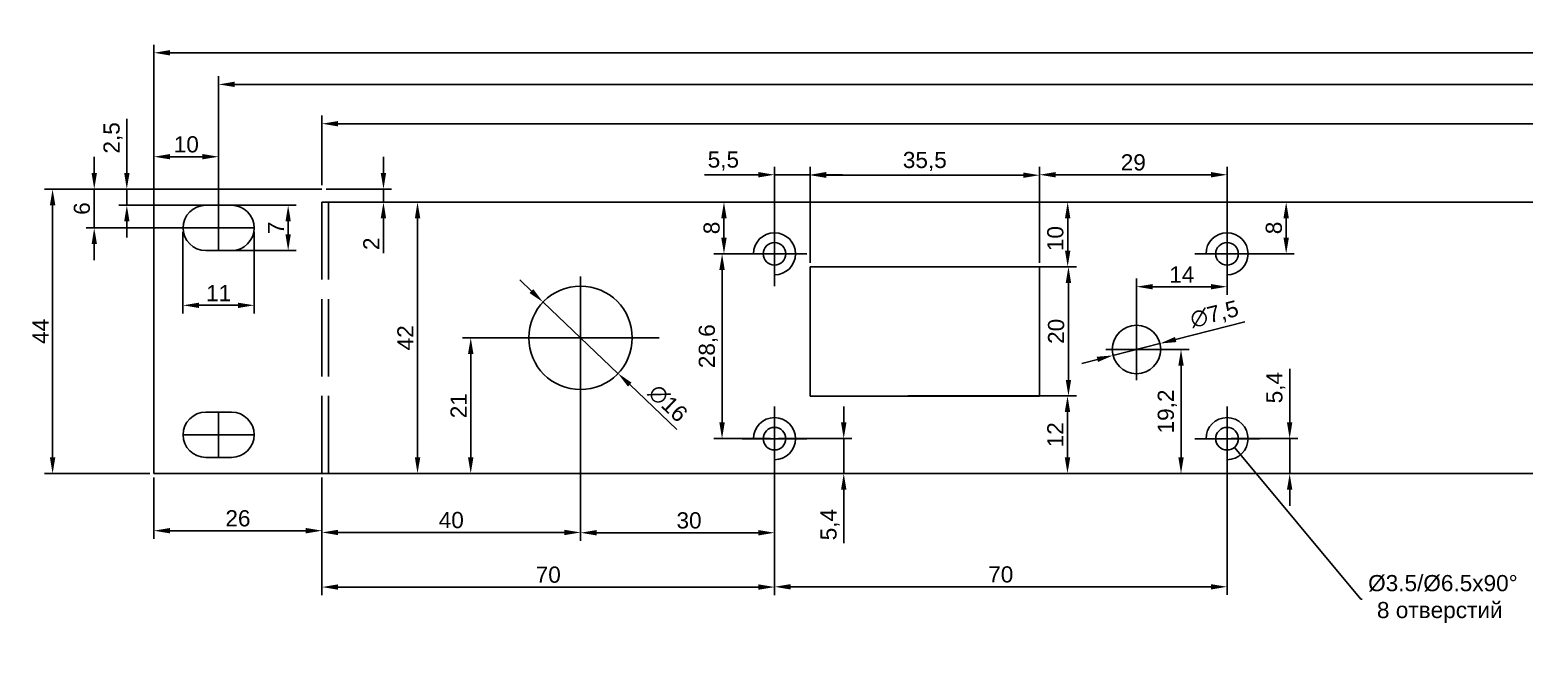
# Model space of a CAD drawing. Header units: millimetres. Extents: x 1597 to 3075, y 1 to 1076.
# Drawn here: x 1978.8 to 2210, y 973.2 to 1069.1 of the extents above; entities that cross this region are included whole.
import ezdxf

# ---------------------------------------------------------------- set-up
doc = ezdxf.new("R2010")
doc.units = ezdxf.units.MM
doc.linetypes.add('ACAD_ISO02W100', pattern=[15, 12, -3])
doc.layers.add('Dim', color=210, linetype='Continuous')
doc.styles.get("Standard").update_dxf_attribs({"font": 'arial.ttf'})
doc.dimstyles.new('ISO-25', dxfattribs={"dimtxt": 2.5, "dimasz": 2.5, "dimexe": 1.25, "dimexo": 0.625, "dimtad": 1, "dimtxsty": 'Standard', "dimcen": 2.5, "dimadec": 0, "dimazin": 0, "dimtfac": 1, "dimtmove": 0, "dimatfit": 3, "dimfxl": 1, "dimarcsym": 0})
doc.dimstyles.get("Standard").update_dxf_attribs({"dimtxt": 0.18, "dimasz": 0.18, "dimexe": 0.18, "dimexo": 0.0625, "dimgap": 0.09, "dimtad": 0, "dimtih": 1, "dimtoh": 1, "dimdec": 4, "dimzin": 0, "dimdsep": 46, "dimtxsty": 'Standard', "dimcen": 0.09, "dimadec": 0, "dimazin": 0, "dimtfac": 1, "dimtdec": 4, "dimtofl": 0, "dimtmove": 0, "dimatfit": 3, "dimfxl": 1, "dimtolj": 1, "dimtzin": 0, "dimarcsym": 0})

# ---------------------------------------------------------------- blocks, each defined once
blk = doc.blocks.new('*D6')
at = {"layer": 'Defpoints', "color": 0, "transparency": 16777216}
for p in [(1998.01, 1044.5), (1982.33, 1000.5), (1998.01, 1000.5)]:
    blk.add_point(p, dxfattribs=at)
at = {"layer": 'Dim', "color": 0, "lineweight": -2, "transparency": 16777216}
for p, q in [((1997.38, 1044.5), (1981.08, 1044.5)), ((1982.33, 1042), (1982.33, 1003)), ((1997.38, 1000.5), (1981.08, 1000.5))]:
    blk.add_line(p, q, dxfattribs=at)
at = {"layer": 'Dim', "color": 0, "transparency": 16777216}
for points in [[(1981.91, 1042), (1982.75, 1042), (1982.33, 1044.5)], [(1981.91, 1003), (1982.75, 1003), (1982.33, 1000.5)]]:
    blk.add_solid(points, dxfattribs=at)
at = {"layer": 'Dim', "color": 0, "transparency": 16777216, "insert": (1980.46, 1022.5), "char_height": 2.5, "attachment_point": 5, "rotation": 90}
blk.add_mtext('44', dxfattribs=at)
blk = doc.blocks.new('*D4')
at = {"layer": 'Defpoints', "color": 0, "transparency": 16777216}
for p in [(2472, 1060.71), (2008, 1038.5), (2472, 1038.5)]:
    blk.add_point(p, dxfattribs=at)
at = {"layer": 'Dim', "color": 0, "lineweight": -2, "transparency": 16777216}
for p, q in [((2008, 1039.12), (2008, 1061.96)), ((2472, 1039.12), (2472, 1061.96)), ((2010.5, 1060.71), (2469.5, 1060.71))]:
    blk.add_line(p, q, dxfattribs=at)
at = {"layer": 'Dim', "color": 0, "transparency": 16777216}
for points in [[(2010.5, 1061.13), (2010.5, 1060.3), (2008, 1060.71)], [(2469.5, 1061.13), (2469.5, 1060.3), (2472, 1060.71)]]:
    blk.add_solid(points, dxfattribs=at)
at = {"layer": 'Dim', "color": 0, "transparency": 16777216, "insert": (2240, 1062.62), "char_height": 2.5, "attachment_point": 5}
blk.add_mtext('464', dxfattribs=at)
blk = doc.blocks.new('*D20')
at = {"layer": 'Defpoints', "color": 0, "transparency": 16777216}
for p in [(1998.01, 1049.52), (1998.01, 1038.5), (2008.01, 1038.5)]:
    blk.add_point(p, dxfattribs=at)
at = {"layer": 'Dim', "color": 0, "lineweight": -2, "transparency": 16777216}
for p, q in [((1998.01, 1039.12), (1998.01, 1050.77)), ((2005.51, 1049.52), (2000.51, 1049.52)), ((2008.01, 1039.12), (2008.01, 1050.77))]:
    blk.add_line(p, q, dxfattribs=at)
at = {"layer": 'Dim', "color": 0, "transparency": 16777216}
for points in [[(2000.51, 1049.94), (2000.51, 1049.11), (1998.01, 1049.52)], [(2005.51, 1049.94), (2005.51, 1049.11), (2008.01, 1049.52)]]:
    blk.add_solid(points, dxfattribs=at)
at = {"layer": 'Dim', "color": 0, "transparency": 16777216, "insert": (2003.01, 1051.42), "char_height": 2.5, "attachment_point": 5}
blk.add_mtext('10', dxfattribs=at)
blk = doc.blocks.new('*D21')
at = {"layer": 'Defpoints', "color": 0, "transparency": 16777216}
for p in [(2008, 1044.5), (1988.77, 1038.5), (2008.01, 1038.5)]:
    blk.add_point(p, dxfattribs=at)
at = {"layer": 'Dim', "color": 0, "lineweight": -2, "transparency": 16777216}
for p, q in [((1988.77, 1047), (1988.77, 1049.5)), ((2007.38, 1044.5), (1987.52, 1044.5)), ((1988.77, 1044.5), (1988.77, 1038.5)), ((2007.39, 1038.5), (1987.52, 1038.5)), ((1988.77, 1036), (1988.77, 1033.5))]:
    blk.add_line(p, q, dxfattribs=at)
at = {"layer": 'Dim', "color": 0, "transparency": 16777216}
for points in [[(1988.36, 1047), (1989.19, 1047), (1988.77, 1044.5)], [(1988.36, 1036), (1989.19, 1036), (1988.77, 1038.5)]]:
    blk.add_solid(points, dxfattribs=at)
at = {"layer": 'Dim', "color": 0, "transparency": 16777216, "insert": (1986.87, 1041.5), "char_height": 2.5, "attachment_point": 5, "rotation": 90}
blk.add_mtext('6', dxfattribs=at)
blk = doc.blocks.new('*D22')
at = {"layer": 'Defpoints', "color": 0, "transparency": 16777216}
for p in [(2002.5, 1038.5), (2013.51, 1038.5), (2013.51, 1026.53)]:
    blk.add_point(p, dxfattribs=at)
at = {"layer": 'Dim', "color": 0, "lineweight": -2, "transparency": 16777216}
for p, q in [((2002.5, 1037.88), (2002.5, 1025.28)), ((2013.51, 1037.88), (2013.51, 1025.28)), ((2005, 1026.53), (2011.01, 1026.53))]:
    blk.add_line(p, q, dxfattribs=at)
at = {"layer": 'Dim', "color": 0, "transparency": 16777216}
for points in [[(2005, 1026.94), (2005, 1026.11), (2002.5, 1026.53)], [(2011.01, 1026.94), (2011.01, 1026.11), (2013.51, 1026.53)]]:
    blk.add_solid(points, dxfattribs=at)
at = {"layer": 'Dim', "color": 0, "transparency": 16777216, "insert": (2008.01, 1028.41), "char_height": 2.5, "attachment_point": 5}
blk.add_mtext('11', dxfattribs=at)
blk = doc.blocks.new('*D23')
at = {"layer": 'Defpoints', "color": 0, "transparency": 16777216}
for p in [(2009.01, 1042), (2008.01, 1035), (2018.77, 1035)]:
    blk.add_point(p, dxfattribs=at)
at = {"layer": 'Dim', "color": 0, "lineweight": -2, "transparency": 16777216}
for p, q in [((2009.64, 1042), (2020.02, 1042)), ((2018.77, 1039.5), (2018.77, 1037.5)), ((2008.64, 1035), (2020.02, 1035))]:
    blk.add_line(p, q, dxfattribs=at)
at = {"layer": 'Dim', "color": 0, "transparency": 16777216}
for points in [[(2018.35, 1039.5), (2019.18, 1039.5), (2018.77, 1042)], [(2018.35, 1037.5), (2019.18, 1037.5), (2018.77, 1035)]]:
    blk.add_solid(points, dxfattribs=at)
at = {"layer": 'Dim', "color": 0, "transparency": 16777216, "insert": (2016.89, 1038.5), "char_height": 2.5, "attachment_point": 5, "rotation": 90}
blk.add_mtext('7', dxfattribs=at)
blk = doc.blocks.new('*D37')
at = {"layer": 'Defpoints', "color": 0, "transparency": 16777216}
for p in [(2482.01, 1065.6), (1998.01, 1044.5), (2482.01, 1044.5)]:
    blk.add_point(p, dxfattribs=at)
at = {"layer": 'Dim', "color": 0, "lineweight": -2, "transparency": 16777216}
for p, q in [((1998.01, 1045.12), (1998.01, 1066.85)), ((2000.51, 1065.6), (2479.51, 1065.6)), ((2482.01, 1045.12), (2482.01, 1066.85))]:
    blk.add_line(p, q, dxfattribs=at)
at = {"layer": 'Dim', "color": 0, "transparency": 16777216}
for points in [[(2000.51, 1066.02), (2000.51, 1065.19), (1998.01, 1065.6)], [(2479.51, 1066.02), (2479.51, 1065.19), (2482.01, 1065.6)]]:
    blk.add_solid(points, dxfattribs=at)
at = {"layer": 'Dim', "color": 0, "transparency": 16777216, "insert": (2240.01, 1067.5), "char_height": 2.5, "attachment_point": 5}
blk.add_mtext('484', dxfattribs=at)
blk = doc.blocks.new('*D2')
at = {"layer": 'Defpoints', "color": 0, "transparency": 16777216}
for p in [(1993.81, 1044.5), (2008, 1044.5), (2008, 1042)]:
    blk.add_point(p, dxfattribs=at)
at = {"layer": 'Dim', "color": 0, "lineweight": -2, "transparency": 16777216}
for p, q in [((1993.81, 1047), (1993.81, 1055.36)), ((2007.38, 1044.5), (1992.56, 1044.5)), ((1993.81, 1042), (1993.81, 1044.5)), ((2007.38, 1042), (1992.56, 1042)), ((1993.81, 1039.5), (1993.81, 1037))]:
    blk.add_line(p, q, dxfattribs=at)
at = {"layer": 'Dim', "color": 0, "transparency": 16777216}
for points in [[(1993.4, 1047), (1994.23, 1047), (1993.81, 1044.5)], [(1993.4, 1039.5), (1994.23, 1039.5), (1993.81, 1042)]]:
    blk.add_solid(points, dxfattribs=at)
at = {"layer": 'Dim', "color": 0, "transparency": 16777216, "insert": (1991.68, 1052.43), "char_height": 2.5, "attachment_point": 5, "rotation": 90}
blk.add_mtext('2,5', dxfattribs=at)
blk = doc.blocks.new('*D38')
at = {"layer": 'Defpoints', "color": 0, "transparency": 16777216}
for p in [(2033.8, 1042.5), (2033.8, 1000.5), (2038.78, 1000.5)]:
    blk.add_point(p, dxfattribs=at)
at = {"layer": 'Dim', "color": 0, "lineweight": -2, "transparency": 16777216}
for p, q in [((2034.43, 1042.5), (2040.03, 1042.5)), ((2038.78, 1040), (2038.78, 1003)), ((2034.43, 1000.5), (2040.03, 1000.5))]:
    blk.add_line(p, q, dxfattribs=at)
at = {"layer": 'Dim', "color": 0, "transparency": 16777216}
for points in [[(2038.37, 1040), (2039.2, 1040), (2038.78, 1042.5)], [(2038.37, 1003), (2039.2, 1003), (2038.78, 1000.5)]]:
    blk.add_solid(points, dxfattribs=at)
at = {"layer": 'Dim', "color": 0, "transparency": 16777216, "insert": (2036.9, 1021.5), "char_height": 2.5, "attachment_point": 5, "rotation": 90}
blk.add_mtext('42', dxfattribs=at)
blk = doc.blocks.new('*D39')
at = {"layer": 'Defpoints', "color": 0, "transparency": 16777216}
for p in [(2456, 1054.63), (2024, 1044.5), (2456, 1044.5)]:
    blk.add_point(p, dxfattribs=at)
at = {"layer": 'Dim', "color": 0, "lineweight": -2, "transparency": 16777216}
for p, q in [((2024, 1045.12), (2024, 1055.88)), ((2026.5, 1054.63), (2453.5, 1054.63)), ((2456, 1045.12), (2456, 1055.88))]:
    blk.add_line(p, q, dxfattribs=at)
at = {"layer": 'Dim', "color": 0, "transparency": 16777216}
for points in [[(2026.5, 1055.04), (2026.5, 1054.21), (2024, 1054.63)], [(2453.5, 1055.04), (2453.5, 1054.21), (2456, 1054.63)]]:
    blk.add_solid(points, dxfattribs=at)
at = {"layer": 'Dim', "color": 0, "transparency": 16777216, "insert": (2240, 1056.53), "char_height": 2.5, "attachment_point": 5}
blk.add_mtext('432', dxfattribs=at)
blk = doc.blocks.new('*D40')
at = {"layer": 'Defpoints', "color": 0, "transparency": 16777216}
for p in [(1998.01, 1000.5), (2024, 1000.5), (2024, 991.66)]:
    blk.add_point(p, dxfattribs=at)
at = {"layer": 'Dim', "color": 0, "lineweight": -2, "transparency": 16777216}
for p, q in [((1998.01, 999.88), (1998.01, 990.41)), ((2024, 999.88), (2024, 990.41)), ((2000.51, 991.66), (2021.5, 991.66))]:
    blk.add_line(p, q, dxfattribs=at)
at = {"layer": 'Dim', "color": 0, "transparency": 16777216}
for points in [[(2000.51, 992.08), (2000.51, 991.24), (1998.01, 991.66)], [(2021.5, 992.08), (2021.5, 991.24), (2024, 991.66)]]:
    blk.add_solid(points, dxfattribs=at)
at = {"layer": 'Dim', "color": 0, "transparency": 16777216, "insert": (2011, 993.56), "char_height": 2.5, "attachment_point": 5}
blk.add_mtext('26', dxfattribs=at)
blk = doc.blocks.new('*D41')
at = {"layer": 'Defpoints', "color": 0, "transparency": 16777216}
for p in [(2024, 1044.5), (2024, 1042.5), (2033.51, 1042.5)]:
    blk.add_point(p, dxfattribs=at)
at = {"layer": 'Dim', "color": 0, "lineweight": -2, "transparency": 16777216}
for p, q in [((2033.51, 1047), (2033.51, 1049.5)), ((2024.63, 1044.5), (2034.76, 1044.5)), ((2024.63, 1042.5), (2034.76, 1042.5)), ((2033.51, 1044.5), (2033.51, 1042.5)), ((2033.51, 1040), (2033.51, 1034.59))]:
    blk.add_line(p, q, dxfattribs=at)
at = {"layer": 'Dim', "color": 0, "transparency": 16777216}
for points in [[(2033.09, 1047), (2033.92, 1047), (2033.51, 1044.5)], [(2033.09, 1040), (2033.92, 1040), (2033.51, 1042.5)]]:
    blk.add_solid(points, dxfattribs=at)
at = {"layer": 'Dim', "color": 0, "transparency": 16777216, "insert": (2031.63, 1036.05), "char_height": 2.5, "attachment_point": 5, "rotation": 90}
blk.add_mtext('2', dxfattribs=at)
blk = doc.blocks.new('*D89')
at = {"layer": 'Defpoints', "color": 0, "transparency": 16777216}
for p in [(2064, 1021.5), (2024, 1000.5), (2064, 991.39)]:
    blk.add_point(p, dxfattribs=at)
at = {"layer": 'Dim', "color": 0, "lineweight": -2, "transparency": 16777216}
for p, q in [((2064, 1020.88), (2064, 990.14)), ((2024, 999.88), (2024, 990.14)), ((2026.5, 991.39), (2061.5, 991.39))]:
    blk.add_line(p, q, dxfattribs=at)
at = {"layer": 'Dim', "color": 0, "transparency": 16777216}
for points in [[(2026.5, 991.8), (2026.5, 990.97), (2024, 991.39)], [(2061.5, 991.8), (2061.5, 990.97), (2064, 991.39)]]:
    blk.add_solid(points, dxfattribs=at)
at = {"layer": 'Dim', "color": 0, "transparency": 16777216, "insert": (2044, 993.29), "char_height": 2.5, "attachment_point": 5}
blk.add_mtext('40', dxfattribs=at)
blk = doc.blocks.new('*D90')
at = {"layer": 'Defpoints', "color": 0, "transparency": 16777216}
for p in [(2064, 1021.5), (2047.01, 1000.5), (2064, 1000.5)]:
    blk.add_point(p, dxfattribs=at)
at = {"layer": 'Dim', "color": 0, "lineweight": -2, "transparency": 16777216}
for p, q in [((2063.37, 1021.5), (2045.76, 1021.5)), ((2047.01, 1019), (2047.01, 1003)), ((2063.37, 1000.5), (2045.76, 1000.5))]:
    blk.add_line(p, q, dxfattribs=at)
at = {"layer": 'Dim', "color": 0, "transparency": 16777216}
for points in [[(2046.59, 1019), (2047.43, 1019), (2047.01, 1021.5)], [(2046.59, 1003), (2047.43, 1003), (2047.01, 1000.5)]]:
    blk.add_solid(points, dxfattribs=at)
at = {"layer": 'Dim', "color": 0, "transparency": 16777216, "insert": (2045.13, 1011), "char_height": 2.5, "attachment_point": 5, "rotation": 90}
blk.add_mtext('21', dxfattribs=at)
blk = doc.blocks.new('*D91')
at = {"layer": 'Defpoints', "color": 0, "transparency": 16777216}
for p in [(2058.2, 1027.01), (2069.79, 1015.99)]:
    blk.add_point(p, dxfattribs=at)
at = {"layer": 'Dim', "color": 0, "lineweight": -2, "transparency": 16777216}
for p, q in [((2056.39, 1028.74), (2054.58, 1030.46)), ((2058.2, 1027.01), (2069.79, 1015.99)), ((2078.89, 1007.34), (2071.61, 1014.26))]:
    blk.add_line(p, q, dxfattribs=at)
at = {"layer": 'Dim', "color": 0, "transparency": 16777216}
for points in [[(2056.68, 1029.04), (2056.1, 1028.43), (2058.2, 1027.01)], [(2071.89, 1014.57), (2071.32, 1013.96), (2069.79, 1015.99)]]:
    blk.add_solid(points, dxfattribs=at)
at = {"layer": 'Dim', "color": 0, "transparency": 16777216, "insert": (2077.51, 1011.37), "char_height": 2.5, "attachment_point": 5, "rotation": 316.4356}
blk.add_mtext('∅16', dxfattribs=at)
blk = doc.blocks.new('*D92')
at = {"layer": 'Defpoints', "color": 0, "transparency": 16777216}
for p in [(2162.88, 1007.33), (2165.12, 1004.64)]:
    blk.add_point(p, dxfattribs=at)
at = {"layer": 'Dim', "color": 0, "lineweight": -2, "transparency": 16777216}
for p, q in [((2163.91, 1005.99), (2164.09, 1005.99)), ((2164, 1005.9), (2164, 1006.08)), ((2184.7, 981.09), (2165.23, 1004.5)), ((2184.88, 981.09), (2184.7, 981.09))]:
    blk.add_line(p, q, dxfattribs=at)
at = {"layer": 'Dim', "color": 0, "transparency": 16777216}
blk.add_solid([(2165.25, 1004.52), (2165.21, 1004.48), (2165.12, 1004.64)], dxfattribs=at)
at = {"layer": 'Dim', "color": 0, "transparency": 16777216, "insert": (2196.91, 981.09), "char_height": 2.5, "attachment_point": 5}
blk.add_mtext('\\A1; %%C3.5/%%C6.5x90%%D\\P8 {\\fArial|b0|i0|c204|p34;отверстий}', dxfattribs=at)
blk = doc.blocks.new('*D94')
at = {"layer": 'Defpoints', "color": 0, "transparency": 16777216}
for p in [(2094, 1000.9), (2024, 1000.5), (2094, 982.94)]:
    blk.add_point(p, dxfattribs=at)
at = {"layer": 'Dim', "color": 0, "lineweight": -2, "transparency": 16777216}
for p, q in [((2024, 999.88), (2024, 981.69)), ((2094, 1000.27), (2094, 981.69)), ((2026.5, 982.94), (2091.5, 982.94))]:
    blk.add_line(p, q, dxfattribs=at)
at = {"layer": 'Dim', "color": 0, "transparency": 16777216}
for points in [[(2026.5, 983.36), (2026.5, 982.52), (2024, 982.94)], [(2091.5, 983.36), (2091.5, 982.52), (2094, 982.94)]]:
    blk.add_solid(points, dxfattribs=at)
at = {"layer": 'Dim', "color": 0, "transparency": 16777216, "insert": (2059, 984.84), "char_height": 2.5, "attachment_point": 5}
blk.add_mtext('70', dxfattribs=at)
blk = doc.blocks.new('*D95')
at = {"layer": 'Defpoints', "color": 0, "transparency": 16777216}
for p in [(2064, 1020.2), (2094, 1005.9), (2094, 991.34)]:
    blk.add_point(p, dxfattribs=at)
at = {"layer": 'Dim', "color": 0, "lineweight": -2, "transparency": 16777216}
for p, q in [((2064, 1019.58), (2064, 990.09)), ((2094, 1005.27), (2094, 990.09)), ((2066.5, 991.34), (2091.5, 991.34))]:
    blk.add_line(p, q, dxfattribs=at)
at = {"layer": 'Dim', "color": 0, "transparency": 16777216}
for points in [[(2066.5, 991.76), (2066.5, 990.92), (2064, 991.34)], [(2091.5, 991.76), (2091.5, 990.92), (2094, 991.34)]]:
    blk.add_solid(points, dxfattribs=at)
at = {"layer": 'Dim', "color": 0, "transparency": 16777216, "insert": (2080.78, 993.24), "char_height": 2.5, "attachment_point": 5}
blk.add_mtext('30', dxfattribs=at)
blk = doc.blocks.new('*D96')
at = {"layer": 'Defpoints', "color": 0, "transparency": 16777216}
for p in [(2094, 1010.2), (2164, 1005.9), (2164, 982.98)]:
    blk.add_point(p, dxfattribs=at)
at = {"layer": 'Dim', "color": 0, "lineweight": -2, "transparency": 16777216}
for p, q in [((2094, 1009.57), (2094, 981.73)), ((2164, 1005.27), (2164, 981.73)), ((2096.5, 982.98), (2161.5, 982.98))]:
    blk.add_line(p, q, dxfattribs=at)
at = {"layer": 'Dim', "color": 0, "transparency": 16777216}
for points in [[(2096.5, 983.39), (2096.5, 982.56), (2094, 982.98)], [(2161.5, 983.39), (2161.5, 982.56), (2164, 982.98)]]:
    blk.add_solid(points, dxfattribs=at)
at = {"layer": 'Dim', "color": 0, "transparency": 16777216, "insert": (2129, 984.88), "char_height": 2.5, "attachment_point": 5}
blk.add_mtext('70', dxfattribs=at)
blk = doc.blocks.new('*D97')
at = {"layer": 'Defpoints', "color": 0, "transparency": 16777216}
for p in [(2114, 1012.5), (2114, 1000.5), (2139.32, 1000.5)]:
    blk.add_point(p, dxfattribs=at)
at = {"layer": 'Dim', "color": 0, "lineweight": -2, "transparency": 16777216}
for p, q in [((2114.62, 1012.5), (2140.57, 1012.5)), ((2139.32, 1010), (2139.32, 1003)), ((2114.62, 1000.5), (2140.57, 1000.5))]:
    blk.add_line(p, q, dxfattribs=at)
at = {"layer": 'Dim', "color": 0, "transparency": 16777216}
for points in [[(2138.9, 1010), (2139.74, 1010), (2139.32, 1012.5)], [(2138.9, 1003), (2139.74, 1003), (2139.32, 1000.5)]]:
    blk.add_solid(points, dxfattribs=at)
at = {"layer": 'Dim', "color": 0, "transparency": 16777216, "insert": (2137.44, 1006.5), "char_height": 2.5, "attachment_point": 5, "rotation": 90}
blk.add_mtext('12', dxfattribs=at)
blk = doc.blocks.new('*D99')
at = {"layer": 'Defpoints', "color": 0, "transparency": 16777216}
for p in [(2114, 1042.5), (2139.35, 1042.5), (2114, 1032.5)]:
    blk.add_point(p, dxfattribs=at)
at = {"layer": 'Dim', "color": 0, "lineweight": -2, "transparency": 16777216}
for p, q in [((2114.62, 1042.5), (2140.6, 1042.5)), ((2139.35, 1035), (2139.35, 1040)), ((2114.62, 1032.5), (2140.6, 1032.5))]:
    blk.add_line(p, q, dxfattribs=at)
at = {"layer": 'Dim', "color": 0, "transparency": 16777216}
for points in [[(2138.93, 1040), (2139.77, 1040), (2139.35, 1042.5)], [(2138.93, 1035), (2139.77, 1035), (2139.35, 1032.5)]]:
    blk.add_solid(points, dxfattribs=at)
at = {"layer": 'Dim', "color": 0, "transparency": 16777216, "insert": (2137.45, 1036.85), "char_height": 2.5, "attachment_point": 5, "rotation": 90}
blk.add_mtext('10', dxfattribs=at)
blk = doc.blocks.new('*D157')
at = {"layer": 'Defpoints', "color": 0, "transparency": 16777216}
for p in [(2094, 1005.9), (2094, 1000.5), (2104.71, 1000.5)]:
    blk.add_point(p, dxfattribs=at)
at = {"layer": 'Dim', "color": 0, "lineweight": -2, "transparency": 16777216}
for p, q in [((2104.71, 1008.4), (2104.71, 1010.9)), ((2094.62, 1005.9), (2105.96, 1005.9)), ((2104.71, 1005.9), (2104.71, 1000.5)), ((2094.62, 1000.5), (2105.96, 1000.5)), ((2104.71, 998), (2104.71, 989.71))]:
    blk.add_line(p, q, dxfattribs=at)
at = {"layer": 'Dim', "color": 0, "transparency": 16777216}
for points in [[(2104.29, 1008.4), (2105.13, 1008.4), (2104.71, 1005.9)], [(2104.29, 998), (2105.13, 998), (2104.71, 1000.5)]]:
    blk.add_solid(points, dxfattribs=at)
at = {"layer": 'Dim', "color": 0, "transparency": 16777216, "insert": (2102.59, 992.6), "char_height": 2.5, "attachment_point": 5, "rotation": 90}
blk.add_mtext('5,4', dxfattribs=at)
blk = doc.blocks.new('*D158')
at = {"layer": 'Defpoints', "color": 0, "transparency": 16777216}
for p in [(2086.18, 1042.5), (2099, 1042.5), (2099, 1034.5)]:
    blk.add_point(p, dxfattribs=at)
at = {"layer": 'Dim', "color": 0, "lineweight": -2, "transparency": 16777216}
for p, q in [((2098.37, 1042.5), (2084.93, 1042.5)), ((2086.18, 1037), (2086.18, 1040)), ((2098.37, 1034.5), (2084.93, 1034.5))]:
    blk.add_line(p, q, dxfattribs=at)
at = {"layer": 'Dim', "color": 0, "transparency": 16777216}
for points in [[(2085.76, 1040), (2086.6, 1040), (2086.18, 1042.5)], [(2085.76, 1037), (2086.6, 1037), (2086.18, 1034.5)]]:
    blk.add_solid(points, dxfattribs=at)
at = {"layer": 'Dim', "color": 0, "transparency": 16777216, "insert": (2084.28, 1038.5), "char_height": 2.5, "attachment_point": 5, "rotation": 90}
blk.add_mtext('8', dxfattribs=at)
blk = doc.blocks.new('*D159')
at = {"layer": 'Defpoints', "color": 0, "transparency": 16777216}
for p in [(2117.25, 1032.5), (2139.47, 1032.5), (2117.25, 1012.5)]:
    blk.add_point(p, dxfattribs=at)
at = {"layer": 'Dim', "color": 0, "lineweight": -2, "transparency": 16777216}
for p, q in [((2117.87, 1032.5), (2140.72, 1032.5)), ((2139.47, 1015), (2139.47, 1030)), ((2117.87, 1012.5), (2140.72, 1012.5))]:
    blk.add_line(p, q, dxfattribs=at)
at = {"layer": 'Dim', "color": 0, "transparency": 16777216}
for points in [[(2139.05, 1030), (2139.89, 1030), (2139.47, 1032.5)], [(2139.05, 1015), (2139.89, 1015), (2139.47, 1012.5)]]:
    blk.add_solid(points, dxfattribs=at)
at = {"layer": 'Dim', "color": 0, "transparency": 16777216, "insert": (2137.57, 1022.5), "char_height": 2.5, "attachment_point": 5, "rotation": 90}
blk.add_mtext('20', dxfattribs=at)
blk = doc.blocks.new('*D160')
at = {"layer": 'Defpoints', "color": 0, "transparency": 16777216}
for p in [(2135, 1046.66), (2099.5, 1032.5), (2135, 1032.5)]:
    blk.add_point(p, dxfattribs=at)
at = {"layer": 'Dim', "color": 0, "lineweight": -2, "transparency": 16777216}
for p, q in [((2099.5, 1033.12), (2099.5, 1047.91)), ((2135, 1033.12), (2135, 1047.91)), ((2102, 1046.66), (2132.5, 1046.66))]:
    blk.add_line(p, q, dxfattribs=at)
at = {"layer": 'Dim', "color": 0, "transparency": 16777216}
for points in [[(2102, 1047.08), (2102, 1046.25), (2099.5, 1046.66)], [(2132.5, 1047.08), (2132.5, 1046.25), (2135, 1046.66)]]:
    blk.add_solid(points, dxfattribs=at)
at = {"layer": 'Dim', "color": 0, "transparency": 16777216, "insert": (2117.25, 1048.79), "char_height": 2.5, "attachment_point": 5}
blk.add_mtext('35,5', dxfattribs=at)
blk = doc.blocks.new('*D161')
at = {"layer": 'Defpoints', "color": 0, "transparency": 16777216}
for p in [(2094, 1046.73), (2094, 1034.5), (2099.5, 1032.5)]:
    blk.add_point(p, dxfattribs=at)
at = {"layer": 'Dim', "color": 0, "lineweight": -2, "transparency": 16777216}
for p, q in [((2094, 1035.12), (2094, 1047.98)), ((2099.5, 1033.12), (2099.5, 1047.98)), ((2091.5, 1046.73), (2083.18, 1046.73)), ((2099.5, 1046.73), (2094, 1046.73)), ((2102, 1046.73), (2104.5, 1046.73))]:
    blk.add_line(p, q, dxfattribs=at)
at = {"layer": 'Dim', "color": 0, "transparency": 16777216}
for points in [[(2091.5, 1047.15), (2091.5, 1046.31), (2094, 1046.73)], [(2102, 1047.15), (2102, 1046.31), (2099.5, 1046.73)]]:
    blk.add_solid(points, dxfattribs=at)
at = {"layer": 'Dim', "color": 0, "transparency": 16777216, "insert": (2086.09, 1048.85), "char_height": 2.5, "attachment_point": 5}
blk.add_mtext('5,5', dxfattribs=at)
blk = doc.blocks.new('*D162')
at = {"layer": 'Defpoints', "color": 0, "transparency": 16777216}
for p in [(2164, 1046.73), (2164, 1034.5), (2135, 1032.5)]:
    blk.add_point(p, dxfattribs=at)
at = {"layer": 'Dim', "color": 0, "lineweight": -2, "transparency": 16777216}
for p, q in [((2135, 1033.12), (2135, 1047.98)), ((2164, 1035.12), (2164, 1047.98)), ((2137.5, 1046.73), (2161.5, 1046.73))]:
    blk.add_line(p, q, dxfattribs=at)
at = {"layer": 'Dim', "color": 0, "transparency": 16777216}
for points in [[(2137.5, 1047.15), (2137.5, 1046.31), (2135, 1046.73)], [(2161.5, 1047.15), (2161.5, 1046.31), (2164, 1046.73)]]:
    blk.add_solid(points, dxfattribs=at)
at = {"layer": 'Dim', "color": 0, "transparency": 16777216, "insert": (2149.5, 1048.63), "char_height": 2.5, "attachment_point": 5}
blk.add_mtext('29', dxfattribs=at)
blk = doc.blocks.new('*D163')
at = {"layer": 'Defpoints', "color": 0, "transparency": 16777216}
for p in [(2164, 1042.5), (2173.15, 1042.5), (2164, 1034.5)]:
    blk.add_point(p, dxfattribs=at)
at = {"layer": 'Dim', "color": 0, "lineweight": -2, "transparency": 16777216}
for p, q in [((2164.62, 1042.5), (2174.4, 1042.5)), ((2173.15, 1037), (2173.15, 1040)), ((2164.62, 1034.5), (2174.4, 1034.5))]:
    blk.add_line(p, q, dxfattribs=at)
at = {"layer": 'Dim', "color": 0, "transparency": 16777216}
for points in [[(2172.73, 1040), (2173.57, 1040), (2173.15, 1042.5)], [(2172.73, 1037), (2173.57, 1037), (2173.15, 1034.5)]]:
    blk.add_solid(points, dxfattribs=at)
at = {"layer": 'Dim', "color": 0, "transparency": 16777216, "insert": (2171.25, 1038.5), "char_height": 2.5, "attachment_point": 5, "rotation": 90}
blk.add_mtext('8', dxfattribs=at)
blk = doc.blocks.new('*D164')
at = {"layer": 'Defpoints', "color": 0, "transparency": 16777216}
for p in [(2164, 1005.9), (2173.69, 1005.9), (2164, 1000.5)]:
    blk.add_point(p, dxfattribs=at)
at = {"layer": 'Dim', "color": 0, "lineweight": -2, "transparency": 16777216}
for p, q in [((2173.69, 1008.4), (2173.69, 1016.69)), ((2164.62, 1005.9), (2174.94, 1005.9)), ((2173.69, 1000.5), (2173.69, 1005.9)), ((2164.62, 1000.5), (2174.94, 1000.5)), ((2173.69, 998), (2173.69, 995.5))]:
    blk.add_line(p, q, dxfattribs=at)
at = {"layer": 'Dim', "color": 0, "transparency": 16777216}
for points in [[(2173.27, 1008.4), (2174.1, 1008.4), (2173.69, 1005.9)], [(2173.27, 998), (2174.1, 998), (2173.69, 1000.5)]]:
    blk.add_solid(points, dxfattribs=at)
at = {"layer": 'Dim', "color": 0, "transparency": 16777216, "insert": (2171.56, 1013.79), "char_height": 2.5, "attachment_point": 5, "rotation": 90}
blk.add_mtext('5,4', dxfattribs=at)
blk = doc.blocks.new('*D165')
at = {"layer": 'Defpoints', "color": 0, "transparency": 16777216}
for p in [(2085.89, 1034.5), (2094, 1034.5), (2094, 1005.9)]:
    blk.add_point(p, dxfattribs=at)
at = {"layer": 'Dim', "color": 0, "lineweight": -2, "transparency": 16777216}
for p, q in [((2093.37, 1034.5), (2084.64, 1034.5)), ((2085.89, 1008.4), (2085.89, 1032)), ((2093.37, 1005.9), (2084.64, 1005.9))]:
    blk.add_line(p, q, dxfattribs=at)
at = {"layer": 'Dim', "color": 0, "transparency": 16777216}
for points in [[(2085.47, 1032), (2086.3, 1032), (2085.89, 1034.5)], [(2085.47, 1008.4), (2086.3, 1008.4), (2085.89, 1005.9)]]:
    blk.add_solid(points, dxfattribs=at)
at = {"layer": 'Dim', "color": 0, "transparency": 16777216, "insert": (2083.76, 1020.2), "char_height": 2.5, "attachment_point": 5, "rotation": 90}
blk.add_mtext('28,6', dxfattribs=at)
blk = doc.blocks.new('*D166')
at = {"layer": 'Defpoints', "color": 0, "transparency": 16777216}
for p in [(2150, 1019.7), (2150, 1000.5), (2156.88, 1000.5)]:
    blk.add_point(p, dxfattribs=at)
at = {"layer": 'Dim', "color": 0, "lineweight": -2, "transparency": 16777216}
for p, q in [((2150.62, 1019.7), (2158.13, 1019.7)), ((2156.88, 1017.2), (2156.88, 1003)), ((2150.62, 1000.5), (2158.13, 1000.5))]:
    blk.add_line(p, q, dxfattribs=at)
at = {"layer": 'Dim', "color": 0, "transparency": 16777216}
for points in [[(2156.47, 1017.2), (2157.3, 1017.2), (2156.88, 1019.7)], [(2156.47, 1003), (2157.3, 1003), (2156.88, 1000.5)]]:
    blk.add_solid(points, dxfattribs=at)
at = {"layer": 'Dim', "color": 0, "transparency": 16777216, "insert": (2154.76, 1010.1), "char_height": 2.5, "attachment_point": 5, "rotation": 90}
blk.add_mtext('19,2', dxfattribs=at)
blk = doc.blocks.new('*D168')
at = {"layer": 'Defpoints', "color": 0, "transparency": 16777216}
for p in [(2164, 1034.5), (2164, 1029.41), (2150, 1019.7)]:
    blk.add_point(p, dxfattribs=at)
at = {"layer": 'Dim', "color": 0, "lineweight": -2, "transparency": 16777216}
for p, q in [((2164, 1033.87), (2164, 1028.16)), ((2150, 1020.33), (2150, 1030.66)), ((2152.5, 1029.41), (2161.5, 1029.41))]:
    blk.add_line(p, q, dxfattribs=at)
at = {"layer": 'Dim', "color": 0, "transparency": 16777216}
for points in [[(2152.5, 1029.82), (2152.5, 1028.99), (2150, 1029.41)], [(2161.5, 1029.82), (2161.5, 1028.99), (2164, 1029.41)]]:
    blk.add_solid(points, dxfattribs=at)
at = {"layer": 'Dim', "color": 0, "transparency": 16777216, "insert": (2157, 1031.29), "char_height": 2.5, "attachment_point": 5}
blk.add_mtext('14', dxfattribs=at)
blk = doc.blocks.new('*D169')
at = {"layer": 'Defpoints', "color": 0, "transparency": 16777216}
for p in [(2153.63, 1020.62), (2146.36, 1018.78)]:
    blk.add_point(p, dxfattribs=at)
at = {"layer": 'Dim', "color": 0, "lineweight": -2, "transparency": 16777216}
for p, q in [((2166.76, 1023.95), (2156.05, 1021.24)), ((2146.36, 1018.78), (2153.63, 1020.62)), ((2143.94, 1018.17), (2141.52, 1017.55))]:
    blk.add_line(p, q, dxfattribs=at)
at = {"layer": 'Dim', "color": 0, "transparency": 16777216}
for points in [[(2155.95, 1021.64), (2156.16, 1020.84), (2153.63, 1020.62)], [(2143.84, 1018.57), (2144.04, 1017.76), (2146.36, 1018.78)]]:
    blk.add_solid(points, dxfattribs=at)
at = {"layer": 'Dim', "color": 0, "transparency": 16777216, "insert": (2162.08, 1025.01), "char_height": 2.5, "attachment_point": 5, "rotation": 14.2368}
blk.add_mtext('∅7,5', dxfattribs=at)

msp = doc.modelspace()

# ---------------------------------------------------------------- linework, layer by layer
for p, q in [((1998.0069, 1000.5), (1998.0069, 1044.5)), ((1998.0069, 1044.5), (2024, 1044.5)), ((2024, 1042.5), (2456, 1042.5)), ((2008.01, 1042), (2006.01, 1042)), ((2008.01, 1042), (2010.01, 1042)), ((2008.01, 1035), (2008.01, 1042)), ((2002.51, 1038.5), (2013.51, 1038.5)), ((2093.9969, 1039.49753), (2093.9969, 1029.49753)), ((2093.9969, 1029.74753), (2093.9969, 1039.24753)), ((2163.9969, 1039.49753), (2163.9969, 1029.49753)), ((2163.9969, 1029.74753), (2163.9969, 1039.24753)), ((2093.9969, 1032.74753), (2093.9969, 1036.24753)), ((2163.9969, 1032.74753), (2163.9969, 1036.24753)), ((2008.01, 1035), (2006.01, 1035)), ((2008.01, 1035), (2010.01, 1035)), ((2098.9969, 1034.49753), (2088.9969, 1034.49753)), ((2098.7469, 1034.49753), (2089.2469, 1034.49753)), ((2095.7469, 1034.49753), (2092.2469, 1034.49753)), ((2168.9969, 1034.49753), (2158.9969, 1034.49753)), ((2168.7469, 1034.49753), (2159.2469, 1034.49753)), ((2165.7469, 1034.49753), (2162.2469, 1034.49753)), ((2063.9969, 1030.97445), (2063.9969, 1011.64465)), ((2099.4969, 1012.49753), (2099.4969, 1032.49753)), ((2134.9969, 1032.49753), (2099.4969, 1032.49753)), ((2134.9969, 1012.49753), (2134.9969, 1032.49753)), ((2149.9969, 1014.95253), (2149.9969, 1024.45253)), ((2053.27476, 1021.5), (2076.1529, 1021.5)), ((2154.7469, 1019.70253), (2145.2469, 1019.70253)), ((2134.9969, 1012.49753), (2099.4969, 1012.49753)), ((2093.9969, 1010.89753), (2093.9969, 1000.89753)), ((2093.9969, 1001.14753), (2093.9969, 1010.64753)), ((2163.9969, 1010.89753), (2163.9969, 1000.89753)), ((2163.9969, 1001.14753), (2163.9969, 1010.64753)), ((2008.01, 1010), (2006.01, 1010)), ((2008.01, 1010), (2008.01, 1003)), ((2008.01, 1010), (2010.01, 1010)), ((2002.51, 1006.5), (2013.51, 1006.5)), ((2098.9969, 1005.89753), (2088.9969, 1005.89753)), ((2098.7469, 1005.89753), (2089.2469, 1005.89753)), ((2095.7469, 1005.89753), (2092.2469, 1005.89753)), ((2093.9969, 1004.14753), (2093.9969, 1007.64753)), ((2168.9969, 1005.89753), (2158.9969, 1005.89753)), ((2168.7469, 1005.89753), (2159.2469, 1005.89753)), ((2165.7469, 1005.89753), (2162.2469, 1005.89753)), ((2163.9969, 1004.14753), (2163.9969, 1007.64753)), ((2008.01, 1003), (2006.01, 1003)), ((2008.01, 1003), (2010.01, 1003)), ((2482.01, 1000.5), (1998.0069, 1000.5))]:
    msp.add_line(p, q)
at = {"linetype": 'ACAD_ISO02W100'}
for p, q in [((2024, 1000.5), (2024, 1044.5)), ((2025, 1000.5), (2025, 1042.5))]:
    msp.add_line(p, q, dxfattribs=at)
for centre, radius in [((2093.9969, 1034.49753), 1.75), ((2163.9969, 1034.49753), 1.75), ((2063.9969, 1021.5), 8), ((2149.9969, 1019.70253), 3.75), ((2093.9969, 1005.89753), 1.75), ((2163.9969, 1005.89753), 1.75)]:
    msp.add_circle(centre, radius)
for centre, radius, start, end in [((2006.01, 1038.5), 3.5, 90, 270), ((2010.01, 1038.5), 3.5, 270, 90), ((2093.9969, 1034.49753), 3.25, 270, 180), ((2163.9969, 1034.49753), 3.25, 270, 180), ((2006.01, 1006.5), 3.5, 90, 270), ((2010.01, 1006.5), 3.5, 270, 90), ((2093.9969, 1005.89753), 3.25, 270, 180), ((2163.9969, 1005.89753), 3.25, 270, 180)]:
    msp.add_arc(centre, radius, start, end)

# ---------------------------------------------------------------- dimensions: what is measured, and where the dimension line sits
at = {"layer": 'Dim'}
for base, p1, p2, picture, middle in [((2482.01, 1065.6029), (1998.0069, 1044.5), (2482.01, 1044.5), '*D37', (2240.00845, 1067.50434)), ((1998.0069, 1049.52268), (2008.01, 1038.5), (1998.0069, 1038.5), '*D20', (2003.00845, 1051.42412)), ((2093.9969, 1046.73164), (2099.4969, 1032.49753), (2093.9969, 1034.49753), '*D161', (2086.08677, 1048.85392)), ((2134.9969, 1046.66498), (2099.4969, 1032.49753), (2134.9969, 1032.49753), '*D160', (2117.2469, 1048.79236)), ((2163.9969, 1046.73164), (2134.9969, 1032.49753), (2163.9969, 1034.49753), '*D162', (2149.4969, 1048.63308)), ((2163.9969, 1029.40635), (2149.9969, 1019.70253), (2163.9969, 1034.49753), '*D168', (2156.9969, 1031.28647)), ((2063.9969, 991.38789), (2024, 1000.5), (2063.9969, 1021.5), '*D89', (2043.99845, 993.28932)), ((2093.9969, 982.94009), (2024, 1000.5), (2093.9969, 1000.89753), '*D94', (2058.99845, 984.84153))]:
    dim = msp.add_linear_dim(base=base, p1=p1, p2=p2, dimstyle='ISO-25', dxfattribs=at)
    dim.commit()
    dim.dimension.update_dxf_attribs({"geometry": picture, "text_midpoint": middle})
for base, p1, p2, picture, middle in [((2471.9969, 1060.71465), (2008, 1038.5), (2471.9969, 1038.5), '*D4', (2240, 1060.71465)), ((2456, 1054.62763), (2024, 1044.5), (2456, 1044.5), '*D39', (2240, 1054.62763)), ((2093.9969, 991.34157), (2063.9969, 1020.2), (2093.9969, 1005.89753), '*D95', (2080.78237, 991.34157)), ((2163.9969, 982.97762), (2093.9969, 1010.19753), (2163.9969, 1005.89753), '*D96', (2128.9969, 982.97762))]:
    dim = msp.add_linear_dim(base=base, p1=p1, p2=p2, dimstyle='ISO-25', dxfattribs=at)
    dim.commit()
    dim.dimension.update_dxf_attribs({"geometry": picture, "text_midpoint": middle, "dimtype": 160})
for base, p1, p2, picture, middle in [((1993.81214, 1044.5), (2008, 1042), (2008, 1044.5), '*D2', (1991.68475, 1052.43145)), ((2033.50649, 1042.5), (2024, 1044.5), (2024, 1042.5), '*D41', (2031.62638, 1036.04707)), ((1982.33117, 1000.5), (1998.0069, 1044.5), (1998.0069, 1000.5), '*D6', (1980.45617, 1022.5)), ((2038.78453, 1000.5), (2033.80375, 1042.5), (2033.80375, 1000.5), '*D38', (2036.90442, 1021.5)), ((2173.15076, 1042.5), (2163.9969, 1034.49753), (2163.9969, 1042.5), '*D163', (2171.24933, 1038.49876)), ((2018.76809, 1035), (2009.01, 1042), (2008.01, 1035), '*D23', (2016.89309, 1038.5)), ((2085.88591, 1034.49753), (2093.9969, 1005.89753), (2093.9969, 1034.49753), '*D165', (2083.75852, 1020.19753)), ((2047.01107, 1000.5), (2063.9969, 1021.5), (2063.9969, 1000.5), '*D90', (2045.13095, 1011)), ((2156.88358, 1000.5), (2149.9969, 1019.70253), (2149.9969, 1000.5), '*D166', (2154.75619, 1010.10126)), ((2173.68694, 1005.89753), (2163.9969, 1000.5), (2163.9969, 1005.89753), '*D164', (2171.56467, 1013.79316)), ((2104.71017, 1000.5), (2093.9969, 1005.89753), (2093.9969, 1000.5), '*D157', (2102.5879, 992.60437))]:
    dim = msp.add_linear_dim(base=base, p1=p1, p2=p2, angle=90, dimstyle='ISO-25', dxfattribs=at)
    dim.commit()
    dim.dimension.update_dxf_attribs({"geometry": picture, "text_midpoint": middle})
for base, p1, p2, picture, middle in [((1988.7718, 1038.5), (2008, 1044.5), (2008.01, 1038.5), '*D21', (1988.7718, 1041.5)), ((2086.18002, 1042.5), (2098.9969, 1034.49753), (2098.9969, 1042.5), '*D158', (2086.18002, 1038.49876)), ((2139.35029, 1042.5), (2113.9969, 1032.49753), (2113.9969, 1042.5), '*D99', (2139.35029, 1036.84876)), ((2139.47059, 1032.49753), (2117.2469, 1012.49753), (2117.2469, 1032.49753), '*D159', (2139.47059, 1022.49753)), ((2139.32059, 1000.5), (2113.9969, 1012.49753), (2113.9969, 1000.5), '*D97', (2139.32059, 1006.49876))]:
    dim = msp.add_linear_dim(base=base, p1=p1, p2=p2, angle=90, dimstyle='ISO-25', dxfattribs=at)
    dim.commit()
    dim.dimension.update_dxf_attribs({"geometry": picture, "text_midpoint": middle, "dimtype": 160})
for base, p1, p2, text, picture, middle in [((2013.51, 1026.52731), (2002.5, 1038.5), (2013.51, 1038.5), '11', '*D22', (2008.005, 1028.40742)), ((2024, 991.66143), (1998.0069, 1000.5), (2024, 1000.5), '26', '*D40', (2011.00345, 993.56286))]:
    dim = msp.add_linear_dim(base=base, p1=p1, p2=p2, text=text, dimstyle='ISO-25', dxfattribs=at)
    dim.commit()
    dim.dimension.update_dxf_attribs({"geometry": picture, "text_midpoint": middle})
for p1, p2, picture, middle in [((2058.2001, 1027.01336), (2069.79369, 1015.98664), '*D91', (2077.51045, 1011.3678)), ((2146.36207, 1018.78029), (2153.63172, 1020.62477), '*D169', (2162.08388, 1025.0063))]:
    dim = msp.add_diameter_dim_2p(p1=p1, p2=p2, dimstyle='ISO-25', dxfattribs=at)
    dim.commit()
    dim.dimension.update_dxf_attribs({"geometry": picture, "text_midpoint": middle})
dim = msp.add_diameter_dim_2p(p1=(2162.87821, 1007.33328), p2=(2165.11558, 1004.64178), text=' %%C3.5/%%C6.5x90%%D\\P8 {\\fArial|b0|i0|c204|p34;отверстий}', dimstyle='Standard', override={"dimtxt": 2.5}, dxfattribs=at)
dim.commit()
dim.dimension.update_dxf_attribs({"geometry": '*D92', "text_midpoint": (2196.90748, 981.08504), "dimtype": 163})

doc.saveas('drawing.dxf')
